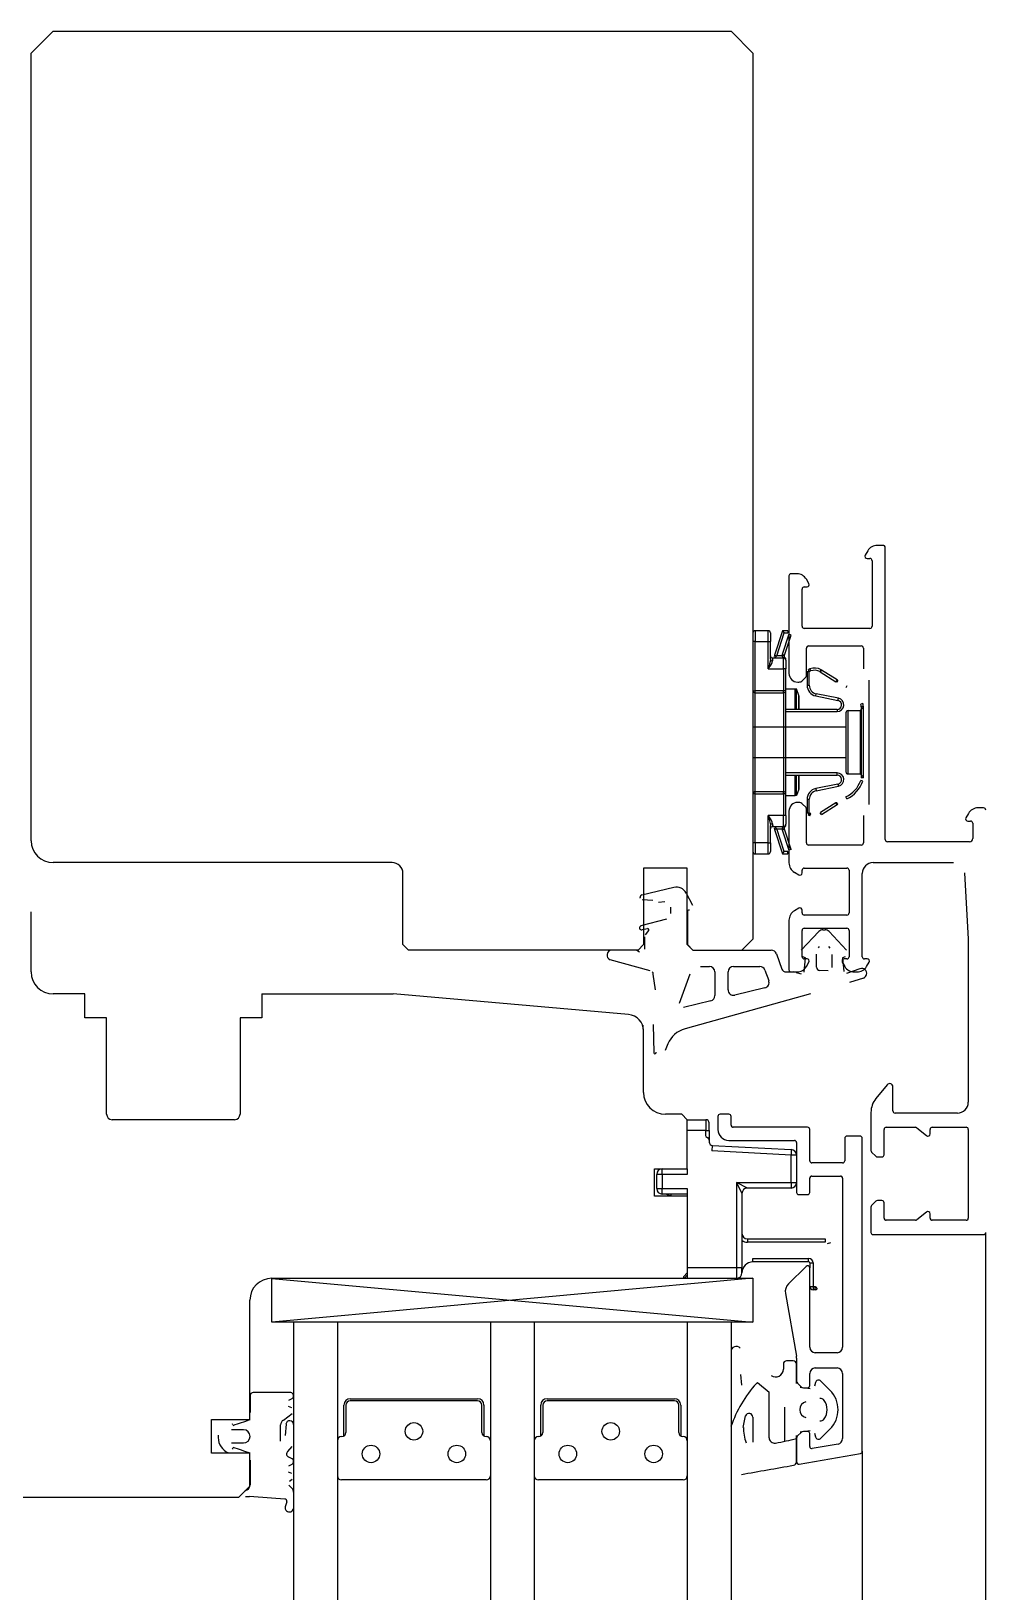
# Model space of a CAD drawing. Header units: centimetres. Extents: x 0.3 to 84.3, y 0.3 to 59.7.
# Drawn here: x 62.5454 to 62.72, y 15.5127 to 15.798 of the extents above; entities that cross this region are included whole.
import ezdxf

# ---------------------------------------------------------------- set-up
doc = ezdxf.new("R2010")
doc.units = ezdxf.units.CM
doc.linetypes.add('AUSGEZOGEN', pattern=[0])
doc.layers.add('Fenster', color=7, linetype='AUSGEZOGEN', lineweight=35)

msp = doc.modelspace()

# ---------------------------------------------------------------- linework, layer by layer
at = {"layer": 'Fenster', "color": 7, "linetype": 'AUSGEZOGEN', "lineweight": 25}
for p, q in [((62.5454, 15.794), (62.5494, 15.798)), ((62.5494, 15.798), (62.6734, 15.798)), ((62.6734, 15.798), (62.6774, 15.794)), ((62.5454, 15.65), (62.5454, 15.794)), ((62.6774, 15.794), (62.6774, 15.632)), ((62.7012, 15.704), (62.70015, 15.704)), ((62.69841, 15.703), (62.69795, 15.7022)), ((62.6983, 15.7016), (62.6988, 15.7016)), ((62.6992, 15.7012), (62.6992, 15.6892)), ((62.7016, 15.6502), (62.7016, 15.7036)), ((62.684, 15.6984), (62.684, 15.6806)), ((62.68545, 15.6988), (62.6844, 15.6988)), ((62.6864, 15.6892), (62.6864, 15.696)), ((62.6868, 15.6964), (62.6873, 15.6964)), ((62.68765, 15.697), (62.68718, 15.6978)), ((62.6778, 15.6884), (62.6778, 15.6864)), ((62.6802, 15.6884), (62.6778, 15.6884)), ((62.6802, 15.6864), (62.6802, 15.6884)), ((62.6806, 15.688), (62.6806, 15.6864)), ((62.68282, 15.6884), (62.68137, 15.68392)), ((62.68175, 15.6838), (62.68312, 15.688)), ((62.68399, 15.68774), (62.68278, 15.68402)), ((62.6838, 15.6884), (62.68282, 15.6884)), ((62.68282, 15.6884), (62.68312, 15.688)), ((62.68312, 15.688), (62.6838, 15.688)), ((62.68316, 15.6839), (62.68437, 15.68761)), ((62.6838, 15.6884), (62.6838, 15.688)), ((62.68437, 15.68761), (62.68399, 15.68774)), ((62.6988, 15.6888), (62.6868, 15.6888)), ((62.6778, 15.6864), (62.6774, 15.6864)), ((62.6778, 15.67742), (62.6778, 15.6864)), ((62.6778, 15.6864), (62.6802, 15.6864)), ((62.6802, 15.6814), (62.6802, 15.6864)), ((62.6802, 15.6864), (62.6806, 15.6864)), ((62.6806, 15.68319), (62.6806, 15.6864)), ((62.68137, 15.68392), (62.68129, 15.68368)), ((62.68137, 15.68392), (62.68175, 15.6838)), ((62.68167, 15.68368), (62.68175, 15.6838)), ((62.68274, 15.6838), (62.68175, 15.6838)), ((62.68314, 15.68379), (62.68274, 15.6838)), ((62.68274, 15.6838), (62.68274, 15.68375)), ((62.68316, 15.6839), (62.68278, 15.68402)), ((62.6872, 15.68017), (62.6872, 15.6852)), ((62.6876, 15.6856), (62.6972, 15.6856)), ((62.6976, 15.6852), (62.6976, 15.6814)), ((62.68035, 15.68191), (62.6802, 15.6814)), ((62.6802, 15.6814), (62.68049, 15.68183)), ((62.6802, 15.6814), (62.683, 15.6814)), ((62.68046, 15.68234), (62.68035, 15.68191)), ((62.68056, 15.68279), (62.68046, 15.68234)), ((62.68049, 15.68183), (62.68072, 15.68218)), ((62.6806, 15.68319), (62.68056, 15.68279)), ((62.68072, 15.68218), (62.68091, 15.68256)), ((62.68091, 15.68256), (62.681, 15.68289)), ((62.683, 15.6834), (62.681, 15.6834)), ((62.681, 15.6834), (62.681, 15.68289)), ((62.68274, 15.68375), (62.68278, 15.68366)), ((62.68278, 15.68366), (62.68286, 15.68358)), ((62.68286, 15.68358), (62.683, 15.68349)), ((62.683, 15.68349), (62.68311, 15.6835)), ((62.683, 15.68349), (62.683, 15.6834)), ((62.683, 15.6814), (62.683, 15.6834)), ((62.6834, 15.6814), (62.683, 15.6814)), ((62.683, 15.6814), (62.683, 15.67742)), ((62.68311, 15.6835), (62.68319, 15.68349)), ((62.68314, 15.68373), (62.68314, 15.68379)), ((62.68316, 15.68365), (62.68314, 15.68373)), ((62.6832, 15.68356), (62.68316, 15.68365)), ((62.68319, 15.68349), (62.68329, 15.68346)), ((62.68327, 15.68348), (62.6832, 15.68356)), ((62.68329, 15.68346), (62.68335, 15.68337)), ((62.68335, 15.68337), (62.68339, 15.68328)), ((62.68339, 15.68328), (62.6834, 15.68319)), ((62.6834, 15.683), (62.6834, 15.68319)), ((62.6834, 15.683), (62.6834, 15.6814)), ((62.6834, 15.67742), (62.6834, 15.6814)), ((62.68782, 15.68141), (62.68756, 15.68132)), ((62.6877, 15.68094), (62.68756, 15.68132)), ((62.6877, 15.68094), (62.68796, 15.68104)), ((62.68782, 15.68141), (62.68796, 15.68104)), ((62.68783, 15.68142), (62.68797, 15.68104)), ((62.68986, 15.68126), (62.68966, 15.68092)), ((62.68995, 15.68121), (62.68973, 15.68087)), ((62.69279, 15.6794), (62.68995, 15.68121)), ((62.6856, 15.679), (62.68578, 15.679)), ((62.68649, 15.67929), (62.68708, 15.67988)), ((62.6873, 15.68094), (62.6873, 15.67843)), ((62.6873, 15.68094), (62.6877, 15.68094)), ((62.6873, 15.67843), (62.6877, 15.67843)), ((62.6877, 15.67843), (62.6877, 15.68094)), ((62.68973, 15.68087), (62.69258, 15.67906)), ((62.69279, 15.6794), (62.69258, 15.67906)), ((62.69292, 15.67931), (62.69268, 15.67899)), ((62.69458, 15.67833), (62.69441, 15.67796)), ((62.6986, 15.67935), (62.6986, 15.65665)), ((62.6774, 15.67742), (62.6778, 15.67742)), ((62.683, 15.67742), (62.6778, 15.67742)), ((62.6778, 15.67706), (62.6778, 15.67742)), ((62.6778, 15.67706), (62.683, 15.67706)), ((62.6778, 15.65894), (62.6778, 15.67706)), ((62.6834, 15.67742), (62.683, 15.67742)), ((62.683, 15.67706), (62.683, 15.67742)), ((62.683, 15.67706), (62.683, 15.65894)), ((62.6834, 15.67775), (62.68515, 15.67775)), ((62.6834, 15.65858), (62.6834, 15.67742)), ((62.68515, 15.674), (62.68515, 15.67775)), ((62.68519, 15.67775), (62.68524, 15.67775)), ((62.68524, 15.67775), (62.68529, 15.67775)), ((62.68529, 15.67775), (62.68532, 15.67775)), ((62.68534, 15.67775), (62.68534, 15.674)), ((62.68534, 15.67775), (62.68536, 15.67775)), ((62.68579, 15.67658), (62.68536, 15.67775)), ((62.68579, 15.674), (62.68579, 15.67658)), ((62.6858, 15.67651), (62.6858, 15.674)), ((62.6889, 15.67647), (62.68898, 15.67686)), ((62.6889, 15.67647), (62.69296, 15.67564)), ((62.69304, 15.67604), (62.68898, 15.67686)), ((62.69296, 15.67564), (62.69304, 15.67604)), ((62.6928, 15.674), (62.6834, 15.674)), ((62.6834, 15.6736), (62.6928, 15.6736)), ((62.6928, 15.674), (62.6928, 15.6736)), ((62.6944, 15.6734), (62.6944, 15.6626)), ((62.6948, 15.6622), (62.6948, 15.6738)), ((62.6948, 15.6738), (62.697, 15.6738)), ((62.697, 15.6738), (62.6976, 15.6744)), ((62.697, 15.6738), (62.697, 15.6622)), ((62.6975, 15.67511), (62.69712, 15.67499)), ((62.6976, 15.67448), (62.6972, 15.67448)), ((62.6972, 15.67448), (62.6972, 15.66152)), ((62.6976, 15.66152), (62.6976, 15.67448)), ((62.6774, 15.6708), (62.6944, 15.6708)), ((62.6774, 15.6652), (62.6944, 15.6652)), ((62.6928, 15.6624), (62.6834, 15.6624)), ((62.6834, 15.662), (62.6928, 15.662)), ((62.68515, 15.65825), (62.68515, 15.662)), ((62.68534, 15.662), (62.68534, 15.65825)), ((62.68579, 15.65942), (62.68579, 15.662)), ((62.6858, 15.662), (62.6858, 15.65949)), ((62.6928, 15.662), (62.6928, 15.6624)), ((62.6948, 15.6622), (62.697, 15.6622)), ((62.697, 15.6622), (62.6976, 15.6616)), ((62.6975, 15.66089), (62.69712, 15.66101)), ((62.6976, 15.66152), (62.6972, 15.66152)), ((62.6778, 15.65858), (62.6774, 15.65858)), ((62.683, 15.65894), (62.6778, 15.65894)), ((62.6778, 15.65858), (62.6778, 15.65894)), ((62.6778, 15.65858), (62.683, 15.65858)), ((62.6778, 15.6496), (62.6778, 15.65858)), ((62.683, 15.65858), (62.683, 15.65894)), ((62.6834, 15.65858), (62.683, 15.65858)), ((62.683, 15.65858), (62.683, 15.6546)), ((62.6834, 15.6546), (62.6834, 15.65858)), ((62.6834, 15.65825), (62.68515, 15.65825)), ((62.68524, 15.65825), (62.68519, 15.65825)), ((62.68529, 15.65825), (62.68524, 15.65825)), ((62.68532, 15.65825), (62.68529, 15.65825)), ((62.68536, 15.65825), (62.68534, 15.65825)), ((62.68579, 15.65942), (62.68536, 15.65825)), ((62.69296, 15.66035), (62.6889, 15.65953)), ((62.6889, 15.65953), (62.68898, 15.65914)), ((62.68898, 15.65914), (62.69304, 15.65996)), ((62.69296, 15.66035), (62.69304, 15.65996)), ((62.684, 15.6554), (62.684, 15.64595)), ((62.68578, 15.657), (62.6856, 15.657)), ((62.68708, 15.65612), (62.68649, 15.65671)), ((62.6872, 15.6496), (62.6872, 15.65583)), ((62.6873, 15.65757), (62.6873, 15.65506)), ((62.6873, 15.65757), (62.6877, 15.65757)), ((62.6877, 15.65506), (62.6877, 15.65757)), ((62.69257, 15.65693), (62.68975, 15.65513)), ((62.68996, 15.6548), (62.69279, 15.6566)), ((62.69279, 15.6566), (62.69257, 15.65693)), ((62.69292, 15.65669), (62.69268, 15.65701)), ((62.69458, 15.65767), (62.69441, 15.65804)), ((62.7196, 15.656), (62.71855, 15.656)), ((62.683, 15.6546), (62.6802, 15.6546)), ((62.6802, 15.6496), (62.6802, 15.6546)), ((62.68047, 15.6542), (62.6802, 15.6546)), ((62.6802, 15.6546), (62.68033, 15.65413)), ((62.68033, 15.65413), (62.68046, 15.65366)), ((62.68046, 15.65366), (62.68056, 15.65317)), ((62.68072, 15.65382), (62.68047, 15.6542)), ((62.68056, 15.65317), (62.6806, 15.65281)), ((62.6806, 15.6496), (62.6806, 15.65281)), ((62.68093, 15.6534), (62.68072, 15.65382)), ((62.681, 15.65311), (62.68093, 15.6534)), ((62.681, 15.65311), (62.681, 15.6526)), ((62.681, 15.6526), (62.683, 15.6526)), ((62.68285, 15.65242), (62.68278, 15.65234)), ((62.68294, 15.65248), (62.68285, 15.65242)), ((62.683, 15.65251), (62.68294, 15.65248)), ((62.6834, 15.6546), (62.683, 15.6546)), ((62.683, 15.6526), (62.683, 15.6546)), ((62.683, 15.6526), (62.683, 15.65251)), ((62.68311, 15.6525), (62.683, 15.65251)), ((62.68319, 15.65251), (62.68311, 15.6525)), ((62.68316, 15.65235), (62.6832, 15.65243)), ((62.68329, 15.65254), (62.68319, 15.65251)), ((62.6832, 15.65243), (62.68324, 15.65249)), ((62.68324, 15.65249), (62.68327, 15.65252)), ((62.68327, 15.65252), (62.68329, 15.65254)), ((62.68336, 15.65264), (62.68329, 15.65254)), ((62.68339, 15.65275), (62.68336, 15.65264)), ((62.6834, 15.65281), (62.68339, 15.65275)), ((62.6834, 15.6546), (62.6834, 15.653)), ((62.6834, 15.65281), (62.6834, 15.653)), ((62.6877, 15.65506), (62.6873, 15.65506)), ((62.68756, 15.65468), (62.6877, 15.65506)), ((62.68756, 15.65468), (62.68782, 15.65459)), ((62.68796, 15.65496), (62.6877, 15.65506)), ((62.68782, 15.65459), (62.68796, 15.65496)), ((62.68783, 15.65458), (62.68797, 15.65496)), ((62.68992, 15.65477), (62.68972, 15.65512)), ((62.68996, 15.6548), (62.68975, 15.65513)), ((62.6976, 15.6546), (62.6976, 15.6496)), ((62.71681, 15.655), (62.71635, 15.6542)), ((62.7167, 15.6536), (62.7172, 15.6536)), ((62.7176, 15.6532), (62.7176, 15.6504)), ((62.6778, 15.6496), (62.6774, 15.6496)), ((62.6802, 15.6496), (62.6778, 15.6496)), ((62.6778, 15.6496), (62.6778, 15.6476)), ((62.6802, 15.6496), (62.6806, 15.6496)), ((62.6802, 15.6476), (62.6802, 15.6496)), ((62.6806, 15.6496), (62.6806, 15.648)), ((62.68129, 15.65232), (62.68137, 15.65208)), ((62.68137, 15.65208), (62.68175, 15.6522)), ((62.68137, 15.65208), (62.68282, 15.6476)), ((62.68175, 15.6522), (62.68167, 15.65232)), ((62.68175, 15.6522), (62.68274, 15.6522)), ((62.68312, 15.648), (62.68175, 15.6522)), ((62.68278, 15.65234), (62.68274, 15.65225)), ((62.68274, 15.65225), (62.68274, 15.6522)), ((62.68274, 15.6522), (62.68314, 15.65221)), ((62.68278, 15.65198), (62.68316, 15.6521)), ((62.68278, 15.65198), (62.68399, 15.64826)), ((62.68314, 15.65227), (62.68316, 15.65235)), ((62.68314, 15.65221), (62.68314, 15.65227)), ((62.68437, 15.64839), (62.68316, 15.6521)), ((62.717, 15.6498), (62.702, 15.6498)), ((62.6778, 15.6476), (62.6802, 15.6476)), ((62.68282, 15.6476), (62.68312, 15.648)), ((62.68282, 15.6476), (62.6838, 15.6476)), ((62.6838, 15.648), (62.68312, 15.648)), ((62.6838, 15.6476), (62.6838, 15.648)), ((62.68437, 15.64839), (62.68399, 15.64826)), ((62.6972, 15.6492), (62.6876, 15.6492)), ((62.6114, 15.646), (62.5494, 15.646)), ((62.6134, 15.631), (62.6134, 15.644)), ((62.6654, 15.645), (62.6574, 15.645)), ((62.6574, 15.645), (62.6574, 15.631)), ((62.6654, 15.631), (62.6654, 15.645)), ((62.685, 15.64422), (62.6858, 15.64375)), ((62.6864, 15.6441), (62.6864, 15.6446)), ((62.6868, 15.645), (62.6946, 15.645)), ((62.695, 15.6446), (62.695, 15.6368)), ((62.6974, 15.6288), (62.6974, 15.644)), ((62.6994, 15.646), (62.7141, 15.646)), ((62.7161, 15.64412), (62.7168, 15.632)), ((62.65708, 15.64009), (62.66295, 15.64148)), ((62.6568, 15.63951), (62.65678, 15.63961)), ((62.65908, 15.63909), (62.65717, 15.63921)), ((62.66128, 15.63883), (62.66011, 15.63868)), ((62.66519, 15.64044), (62.66634, 15.63819)), ((62.5454, 15.626), (62.5454, 15.637)), ((62.65696, 15.63447), (62.66166, 15.63571)), ((62.66241, 15.63668), (62.66241, 15.63784)), ((62.66541, 15.63711), (62.66541, 15.631)), ((62.66581, 15.63731), (62.66561, 15.63731)), ((62.684, 15.63545), (62.684, 15.6264)), ((62.6858, 15.63765), (62.685, 15.63718)), ((62.6864, 15.6368), (62.6864, 15.6373)), ((62.6946, 15.6364), (62.6868, 15.6364)), ((62.65814, 15.63392), (62.65715, 15.63369)), ((62.65773, 15.6328), (62.65835, 15.63361)), ((62.68625, 15.62997), (62.68947, 15.63341)), ((62.6864, 15.6288), (62.6864, 15.6336)), ((62.6868, 15.634), (62.6946, 15.634)), ((62.6902, 15.63372), (62.6906, 15.63372)), ((62.69133, 15.63341), (62.69455, 15.62997)), ((62.695, 15.6336), (62.695, 15.6288)), ((62.6144, 15.63), (62.6134, 15.631)), ((62.6564, 15.63), (62.6144, 15.63)), ((62.65616, 15.63), (62.65668, 15.62966)), ((62.6574, 15.631), (62.6564, 15.63)), ((62.65761, 15.63016), (62.65761, 15.63243)), ((62.6664, 15.63), (62.6654, 15.631)), ((62.66541, 15.631), (62.6664, 15.63)), ((62.6664, 15.63), (62.68075, 15.63)), ((62.6774, 15.632), (62.6754, 15.63)), ((62.6894, 15.6304), (62.68959, 15.63067)), ((62.69122, 15.63067), (62.69146, 15.63034)), ((62.7168, 15.632), (62.7168, 15.6022)), ((62.65861, 15.62622), (62.65128, 15.62824)), ((62.6678, 15.627), (62.66945, 15.627)), ((62.67385, 15.627), (62.67865, 15.627)), ((62.68169, 15.62934), (62.68272, 15.62653)), ((62.68704, 15.62858), (62.68655, 15.62879)), ((62.68675, 15.62597), (62.68704, 15.62858)), ((62.6873, 15.6284), (62.6868, 15.6284)), ((62.68718, 15.627), (62.68765, 15.6278)), ((62.68902, 15.62687), (62.68902, 15.62924)), ((62.69183, 15.62917), (62.69183, 15.62681)), ((62.69375, 15.6278), (62.69421, 15.627)), ((62.69425, 15.62879), (62.69377, 15.62858)), ((62.69377, 15.62858), (62.69404, 15.62611)), ((62.6946, 15.6284), (62.6941, 15.6284)), ((62.6983, 15.6284), (62.6978, 15.6284)), ((62.69818, 15.627), (62.69865, 15.6278)), ((62.65957, 15.62273), (62.65917, 15.62563)), ((62.66397, 15.62029), (62.66592, 15.62568)), ((62.67045, 15.626), (62.67045, 15.62169)), ((62.67285, 15.62275), (62.67285, 15.626)), ((62.67959, 15.62634), (62.68029, 15.62442)), ((62.68347, 15.626), (62.68475, 15.626)), ((62.6844, 15.626), (62.68545, 15.626)), ((62.68532, 15.62592), (62.68623, 15.62564)), ((62.69118, 15.62621), (62.68962, 15.62627)), ((62.69456, 15.62578), (62.69704, 15.62661)), ((62.69761, 15.6249), (62.69508, 15.62407)), ((62.69595, 15.626), (62.69645, 15.626)), ((62.5552, 15.622), (62.5494, 15.622)), ((62.5552, 15.6176), (62.5552, 15.622)), ((62.5876, 15.622), (62.5876, 15.6176)), ((62.5876, 15.622), (62.6116, 15.622)), ((62.65466, 15.61823), (62.6116, 15.622)), ((62.68794, 15.62203), (62.66499, 15.61559)), ((62.67959, 15.6231), (62.67408, 15.62177)), ((62.66968, 15.62071), (62.66468, 15.61951)), ((62.5592, 15.6176), (62.5552, 15.6176)), ((62.5592, 15.6), (62.5592, 15.6176)), ((62.5876, 15.6176), (62.5836, 15.6176)), ((62.5836, 15.6176), (62.5836, 15.6)), ((62.6574, 15.61502), (62.65733, 15.61627)), ((62.65916, 15.61637), (62.6593, 15.61124)), ((62.6574, 15.60399), (62.6574, 15.61524)), ((62.66184, 15.61285), (62.66138, 15.61163)), ((62.65968, 15.61121), (62.65972, 15.61134)), ((62.70193, 15.60538), (62.69989, 15.60286)), ((62.703, 15.6006), (62.703, 15.605)), ((62.5826, 15.599), (62.5602, 15.599)), ((62.6644, 15.59999), (62.6614, 15.59999)), ((62.6654, 15.59899), (62.6644, 15.59999)), ((62.6654, 15.599), (62.6688, 15.599)), ((62.6654, 15.59), (62.6654, 15.59899)), ((62.6688, 15.599), (62.6688, 15.597)), ((62.6694, 15.597), (62.6694, 15.5984)), ((62.671, 15.5996), (62.671, 15.5972)), ((62.673, 15.6), (62.6714, 15.6)), ((62.6734, 15.598), (62.6734, 15.5996)), ((62.699, 15.60034), (62.699, 15.59337)), ((62.7148, 15.6002), (62.7034, 15.6002)), ((62.6688, 15.597), (62.6654, 15.597)), ((62.6688, 15.59596), (62.6688, 15.597)), ((62.6688, 15.597), (62.6694, 15.597)), ((62.66881, 15.59595), (62.66907, 15.59573)), ((62.66907, 15.59573), (62.66929, 15.5955)), ((62.66929, 15.5955), (62.66937, 15.59536)), ((62.66937, 15.59536), (62.6694, 15.59522)), ((62.6694, 15.597), (62.6694, 15.59522)), ((62.6874, 15.5976), (62.6738, 15.5976)), ((62.6878, 15.5915), (62.6878, 15.5972)), ((62.6942, 15.5956), (62.6942, 15.5915)), ((62.697, 15.596), (62.6946, 15.596)), ((62.6974, 15.53837), (62.6974, 15.5956)), ((62.7014, 15.5926), (62.7014, 15.5972)), ((62.7018, 15.5976), (62.70714, 15.5976)), ((62.70739, 15.59751), (62.70915, 15.59609)), ((62.7098, 15.5964), (62.7098, 15.5972)), ((62.7102, 15.5976), (62.7164, 15.5976)), ((62.7168, 15.5972), (62.7168, 15.581)), ((62.6694, 15.59522), (62.6694, 15.5949)), ((62.66997, 15.5943), (62.66991, 15.5933)), ((62.68437, 15.59254), (62.66991, 15.5933)), ((62.66997, 15.5943), (62.68442, 15.59353)), ((62.673, 15.5952), (62.685, 15.5952)), ((62.68442, 15.59353), (62.68437, 15.59253)), ((62.68537, 15.59253), (62.68437, 15.59253)), ((62.68437, 15.5875), (62.68437, 15.59253)), ((62.68537, 15.59253), (62.68537, 15.5875)), ((62.6854, 15.5948), (62.6854, 15.5857)), ((62.69912, 15.59308), (62.69988, 15.59232)), ((62.6594, 15.585), (62.6594, 15.59)), ((62.6594, 15.59), (62.6654, 15.59)), ((62.6608, 15.589), (62.6608, 15.59)), ((62.6654, 15.59), (62.6654, 15.589)), ((62.6938, 15.5911), (62.6882, 15.5911)), ((62.70016, 15.5922), (62.701, 15.5922)), ((62.6598, 15.5864), (62.6598, 15.589)), ((62.6608, 15.589), (62.6598, 15.589)), ((62.6654, 15.589), (62.6608, 15.589)), ((62.6608, 15.589), (62.6608, 15.5864)), ((62.6744, 15.5875), (62.6754, 15.5855)), ((62.6764, 15.5865), (62.6744, 15.5875)), ((62.6744, 15.5875), (62.6744, 15.572)), ((62.6744, 15.5875), (62.68437, 15.5875)), ((62.68437, 15.5875), (62.68537, 15.5875)), ((62.68437, 15.5875), (62.68437, 15.5865)), ((62.6878, 15.5857), (62.6878, 15.5883)), ((62.6882, 15.5887), (62.6934, 15.5887)), ((62.6938, 15.5883), (62.6938, 15.5574)), ((62.6654, 15.585), (62.6594, 15.585)), ((62.6598, 15.5864), (62.6608, 15.5864)), ((62.6608, 15.5864), (62.6654, 15.5864)), ((62.6608, 15.5854), (62.6608, 15.5864)), ((62.6654, 15.5854), (62.6608, 15.5854)), ((62.6624, 15.5854), (62.6624, 15.5851)), ((62.6624, 15.5851), (62.6654, 15.5851)), ((62.6654, 15.5864), (62.6654, 15.572)), ((62.6754, 15.5855), (62.6754, 15.572)), ((62.68437, 15.5865), (62.6764, 15.5865)), ((62.6858, 15.5853), (62.6874, 15.5853)), ((62.69988, 15.58408), (62.69912, 15.58332)), ((62.701, 15.5842), (62.70016, 15.5842)), ((62.699, 15.58303), (62.699, 15.5784)), ((62.7014, 15.581), (62.7014, 15.5838)), ((62.70915, 15.58211), (62.70739, 15.58069)), ((62.7098, 15.581), (62.7098, 15.5818)), ((62.70714, 15.5806), (62.7018, 15.5806)), ((62.7164, 15.5806), (62.7102, 15.5806)), ((62.72, 12.11719), (62.72, 15.5784)), ((62.6764, 15.5772), (62.6764, 15.5766)), ((62.6764, 15.5772), (62.69062, 15.5772)), ((62.69062, 15.5766), (62.6764, 15.5766)), ((62.69062, 15.5772), (62.69062, 15.5766)), ((62.69158, 15.57648), (62.691, 15.57631)), ((62.6994, 15.578), (62.7196, 15.578)), ((62.6774, 15.573), (62.6774, 15.5736)), ((62.6774, 15.5736), (62.6876, 15.5736)), ((62.6876, 15.573), (62.6774, 15.573)), ((62.6876, 15.573), (62.6876, 15.5736)), ((62.6878, 15.5728), (62.6884, 15.5728)), ((62.6878, 15.5728), (62.6878, 15.5719)), ((62.6884, 15.5728), (62.6884, 15.5685)), ((62.6774, 15.57), (62.5894, 15.56197)), ((62.5894, 15.56197), (62.5894, 15.57)), ((62.5894, 15.57), (62.6774, 15.57)), ((62.5894, 15.56997), (62.6774, 15.56197)), ((62.6654, 15.571), (62.66474, 15.57034)), ((62.66488, 15.57), (62.6654, 15.57057)), ((62.6654, 15.572), (62.6744, 15.572)), ((62.6654, 15.572), (62.6654, 15.57)), ((62.6744, 15.572), (62.6754, 15.572)), ((62.6744, 15.572), (62.6744, 15.57)), ((62.6754, 15.571), (62.6754, 15.572)), ((62.6774, 15.57), (62.6774, 15.56197)), ((62.68712, 15.57218), (62.68391, 15.56897)), ((62.6878, 15.5574), (62.6878, 15.5719)), ((62.68335, 15.56721), (62.68537, 15.55577)), ((62.6878, 15.5685), (62.6884, 15.5685)), ((62.6884, 15.5685), (62.6884, 15.5679)), ((62.6884, 15.5685), (62.68877, 15.5685)), ((62.68877, 15.5679), (62.6884, 15.5679)), ((62.68877, 15.5679), (62.68877, 15.5685)), ((62.68877, 15.5685), (62.68917, 15.56805)), ((62.5854, 15.5442), (62.5854, 15.566)), ((62.6774, 15.56197), (62.5894, 15.56197)), ((62.5934, 15.56197), (62.5934, 13.99633)), ((62.6014, 15.56197), (62.6014, 13.99633)), ((62.6294, 15.56197), (62.6294, 13.99633)), ((62.6374, 15.56197), (62.6374, 13.99633)), ((62.6654, 15.56197), (62.6654, 13.99633)), ((62.6734, 15.56197), (62.6734, 13.99633)), ((62.6734, 15.55655), (62.6734, 15.55017)), ((62.6854, 15.55542), (62.6854, 15.55125)), ((62.6928, 15.5564), (62.6888, 15.5564)), ((62.68297, 15.55431), (62.68297, 15.55337)), ((62.68477, 15.55491), (62.68357, 15.55491)), ((62.68537, 15.55074), (62.68537, 15.55431)), ((62.6878, 15.5504), (62.6878, 15.5526)), ((62.6888, 15.5536), (62.6928, 15.5536)), ((62.6938, 15.5526), (62.6938, 15.54068)), ((62.67536, 15.55043), (62.6752, 15.55242)), ((62.67825, 15.55096), (62.67804, 15.55075)), ((62.67825, 15.55096), (62.68037, 15.54919)), ((62.68557, 15.55082), (62.68622, 15.55018)), ((62.68786, 15.54982), (62.68607, 15.55005)), ((62.68665, 15.55), (62.6874, 15.55)), ((62.68883, 15.55094), (62.68866, 15.5503)), ((62.6915, 15.54954), (62.68983, 15.55121)), ((62.58542, 15.5485), (62.58542, 15.54548)), ((62.59289, 15.5491), (62.58602, 15.5491)), ((62.59255, 15.54771), (62.59314, 15.54801)), ((62.60375, 15.54797), (62.62705, 15.54797)), ((62.62705, 15.54761), (62.60375, 15.54761)), ((62.63975, 15.54797), (62.66305, 15.54797)), ((62.66305, 15.54761), (62.63975, 15.54761)), ((62.68037, 15.54086), (62.68037, 15.54919)), ((62.5784, 15.538), (62.5784, 15.5442)), ((62.5784, 15.5442), (62.5854, 15.5442)), ((62.58212, 15.5441), (62.58147, 15.5441)), ((62.58542, 15.5441), (62.5854, 15.5441)), ((62.59152, 15.54408), (62.59313, 15.54525)), ((62.59306, 15.5463), (62.59247, 15.54658)), ((62.60261, 15.54119), (62.60261, 15.54683)), ((62.60297, 15.54683), (62.60297, 15.54183)), ((62.62783, 15.54183), (62.62783, 15.54683)), ((62.62819, 15.54683), (62.62819, 15.54119)), ((62.63861, 15.54119), (62.63861, 15.54683)), ((62.63897, 15.54683), (62.63897, 15.54183)), ((62.66383, 15.54183), (62.66383, 15.54683)), ((62.66419, 15.54683), (62.66419, 15.54119)), ((62.67565, 15.54274), (62.67607, 15.54483)), ((62.67737, 15.54459), (62.67737, 15.54003)), ((62.68317, 15.54644), (62.68317, 15.54019)), ((62.57962, 15.54133), (62.57962, 15.54087)), ((62.58422, 15.5423), (62.58201, 15.5423)), ((62.58216, 15.54333), (62.58232, 15.54342)), ((62.59102, 15.5402), (62.59102, 15.54321)), ((62.59201, 15.54332), (62.59184, 15.54124)), ((62.60264, 15.54119), (62.60261, 15.54119)), ((62.62819, 15.54119), (62.62817, 15.54119)), ((62.63864, 15.54119), (62.63861, 15.54119)), ((62.66419, 15.54119), (62.66417, 15.54119)), ((62.6734, 15.54288), (62.6734, 15.5352)), ((62.68537, 15.54073), (62.68537, 15.54123)), ((62.68622, 15.54182), (62.68557, 15.54118)), ((62.68607, 15.54192), (62.68786, 15.54215)), ((62.6874, 15.542), (62.68665, 15.542)), ((62.6878, 15.53926), (62.6878, 15.5416)), ((62.68866, 15.54167), (62.68883, 15.54103)), ((62.68983, 15.54076), (62.6915, 15.54243)), ((62.58201, 15.5399), (62.58421, 15.5399)), ((62.58232, 15.53878), (62.58216, 15.53887)), ((62.59232, 15.53834), (62.59315, 15.53926)), ((62.68537, 15.53642), (62.68537, 15.54073)), ((62.6854, 15.54075), (62.6854, 15.5364)), ((62.69297, 15.5397), (62.68827, 15.53887)), ((62.6974, 15.53837), (62.6974, 12.15822)), ((62.5854, 15.538), (62.5784, 15.538)), ((62.58147, 15.5381), (62.58218, 15.5381)), ((62.5854, 15.5381), (62.58542, 15.5381)), ((62.5854, 15.532), (62.5854, 15.538)), ((62.58542, 15.53673), (62.58542, 15.53222)), ((62.59311, 15.53702), (62.59255, 15.5373)), ((62.59255, 15.53571), (62.59314, 15.53601)), ((62.68587, 15.53601), (62.69707, 15.53798)), ((62.59306, 15.5343), (62.59247, 15.53458)), ((62.59263, 15.5329), (62.59313, 15.53325)), ((62.62862, 15.53313), (62.60218, 15.53313)), ((62.66462, 15.53313), (62.63818, 15.53313)), ((62.5094, 15.53), (62.5834, 15.53)), ((62.5834, 15.53), (62.5854, 15.532)), ((62.58492, 15.53135), (62.58438, 15.53104)), ((62.58461, 15.5301), (62.58532, 15.5301)), ((62.59311, 15.53159), (62.59255, 15.53215)), ((62.59214, 15.52915), (62.59184, 15.52824))]:
    msp.add_line(p, q, dxfattribs=at)
for centre in [(62.6154, 15.54201), (62.6514, 15.54201), (62.60755, 15.53789), (62.62325, 15.53789), (62.64355, 15.53789), (62.65925, 15.53789)]:
    msp.add_circle(centre, 0.0016, dxfattribs=at)
for centre, radius, start, end in [((62.70015, 15.702), 0.002, 90, 150), ((62.7012, 15.7036), 0.0004, 0, 90), ((62.6983, 15.702), 0.0004, 150, 270), ((62.6988, 15.7012), 0.0004, 0, 90), ((62.6844, 15.6984), 0.0004, 90, 180), ((62.68545, 15.6968), 0.002, 30, 90), ((62.6868, 15.696), 0.0004, 90, 180), ((62.6873, 15.6968), 0.0004, 270, 30), ((62.6778, 15.688), 0.0004, 90, 180), ((62.6802, 15.688), 0.0004, 0, 90), ((62.6868, 15.6892), 0.0004, 180, 270), ((62.6988, 15.6892), 0.0004, 270, 0), ((62.681, 15.6838), 0.0004, 180, 270), ((62.68354, 15.68377), 0.0008, 161.9849, 178.1281), ((62.68354, 15.68377), 0.0004, 161.9849, 178.1281), ((62.6876, 15.6852), 0.0004, 90, 180), ((62.6972, 15.6852), 0.0004, 0, 90), ((62.683, 15.683), 0.0004, 0, 90), ((62.68868, 15.67917), 0.0024, 60.6314, 110.7189), ((62.68868, 15.67917), 0.002, 60.6314, 110.7189), ((62.68887, 15.67952), 0.002, 57.5, 60.6314), ((62.6856, 15.6806), 0.0016, 180, 270), ((62.68578, 15.68), 0.001, 270, 315), ((62.6868, 15.68017), 0.0004, 315, 0), ((62.6893, 15.67843), 0.002, 180, 258.5), ((62.6893, 15.67843), 0.0016, 180, 258.5), ((62.68887, 15.67952), 0.0016, 57.5, 60.6314), ((62.69172, 15.67771), 0.0016, 52.8407, 57.5), ((62.69172, 15.67771), 0.002, 52.8407, 57.5), ((62.6856, 15.67651), 0.0002, 0, 20), ((62.6928, 15.67483), 0.00123, 270, 78.5), ((62.6928, 15.67483), 0.00083, 270, 78.5), ((62.6948, 15.6734), 0.0004, 90, 180), ((62.6956, 15.67448), 0.0016, 0, 18.5149), ((62.6956, 15.67448), 0.002, 0, 18.5149), ((62.6928, 15.66117), 0.00123, 281.5, 90), ((62.6928, 15.66117), 0.000831, 281.5, 90), ((62.6948, 15.6626), 0.0004, 180, 270), ((62.69237, 15.6626), 0.005, 294.0502, 341.4841), ((62.6856, 15.65949), 0.0002, 340, 0), ((62.6893, 15.65757), 0.002, 101.5, 180), ((62.6893, 15.65757), 0.0016, 101.5, 180), ((62.69237, 15.6626), 0.0054, 294.0502, 341.4841), ((62.6856, 15.6554), 0.0016, 90, 180), ((62.68578, 15.656), 0.001, 45, 90), ((62.6868, 15.65583), 0.0004, 0, 45), ((62.69171, 15.65828), 0.0016, 302.5, 307.1947), ((62.69171, 15.65828), 0.002, 302.5, 307.1947), ((62.71855, 15.654), 0.002, 90, 150), ((62.7196, 15.6556), 0.0004, 0, 90), ((62.681, 15.6522), 0.0004, 90, 180), ((62.683, 15.653), 0.0004, 270, 0), ((62.68712, 15.65271), 0.002, 69.2789, 69.5891), ((62.68712, 15.65271), 0.0024, 69.2789, 69.5891), ((62.7167, 15.654), 0.0004, 150, 270), ((62.7172, 15.6532), 0.0004, 0, 90), ((62.5494, 15.65), 0.004, 180, 270), ((62.68354, 15.65223), 0.0008, 181.8719, 198.0151), ((62.68354, 15.65223), 0.0004, 181.8719, 198.0151), ((62.6876, 15.6496), 0.0004, 180, 270), ((62.6972, 15.6496), 0.0004, 270, 0), ((62.702, 15.6502), 0.0004, 180, 270), ((62.717, 15.6504), 0.0006, 270, 0), ((62.6778, 15.648), 0.0004, 180, 270), ((62.6802, 15.648), 0.0004, 270, 0), ((62.6114, 15.644), 0.002, 0, 90), ((62.686, 15.64595), 0.002, 180, 240), ((62.686, 15.6441), 0.0004, 240, 0), ((62.6868, 15.6446), 0.0004, 90, 180), ((62.6946, 15.6446), 0.0004, 0, 90), ((62.6994, 15.644), 0.002, 90, 180), ((62.66341, 15.63953), 0.002, 27.0846, 103.2748), ((62.65717, 15.6397), 0.0004, 103.2748, 193.2748), ((62.66561, 15.63711), 0.0002, 90, 180), ((62.686, 15.63545), 0.002, 120, 180), ((62.686, 15.6373), 0.0004, 0, 120), ((62.6868, 15.6368), 0.0004, 180, 270), ((62.6946, 15.6368), 0.0004, 270, 0), ((62.65706, 15.63408), 0.0004, 104.7596, 283.0053), ((62.65819, 15.63373), 0.0002, 322.6434, 103.0053), ((62.6868, 15.6336), 0.0004, 90, 180), ((62.6902, 15.63272), 0.001, 90, 136.876), ((62.6906, 15.63272), 0.001, 43.124, 90), ((62.6946, 15.6336), 0.0004, 0, 90), ((62.65164, 15.62908), 0.00092, 95.2741, 246.9508), ((62.68075, 15.629), 0.001, 20, 90), ((62.66945, 15.626), 0.001, 0, 90), ((62.67385, 15.626), 0.001, 90, 180), ((62.67865, 15.626), 0.001, 20, 90), ((62.68545, 15.628), 0.002, 270, 330), ((62.6868, 15.6288), 0.0004, 180, 270), ((62.6873, 15.628), 0.0004, 330, 90), ((62.68962, 15.62687), 0.0006, 180, 270), ((62.6941, 15.628), 0.0004, 90, 210), ((62.69595, 15.628), 0.002, 210, 270), ((62.6946, 15.6288), 0.0004, 270, 0), ((62.69645, 15.628), 0.002, 270, 330), ((62.6978, 15.6288), 0.0004, 180, 270), ((62.6983, 15.628), 0.0004, 330, 90), ((62.5494, 15.626), 0.004, 180, 270), ((62.65877, 15.62567), 0.0004, 354.8578, 54.0395), ((62.67935, 15.62407), 0.001, 283.5592, 20), ((62.68347, 15.6268), 0.0008, 200, 270), ((62.6844, 15.6264), 0.0004, 180, 270), ((62.68475, 15.624), 0.002, 73.311, 90), ((62.69732, 15.62575), 0.000897, 288.2933, 108.478), ((62.66945, 15.62169), 0.001, 283.5592, 0), ((62.67385, 15.62275), 0.001, 180, 283.5592), ((62.6544, 15.61524), 0.003, 0, 85), ((62.6661, 15.61113), 0.00459, 104.0054, 157.9665), ((62.59974, 15.61323), 0.05768, 358.2202, 1.7798), ((62.53966, 15.60974), 0.11774, 359.4269, 0.3379), ((62.65949, 15.61126), 0.000197, 184.9749, 344.9593), ((62.59534, 15.60785), 0.06206, 359.8578, 0.6534), ((62.6614, 15.60399), 0.004, 180, 270), ((62.7024, 15.605), 0.0006, 0, 141), ((62.703, 15.60034), 0.004, 141, 180), ((62.7148, 15.6022), 0.002, 270, 0), ((62.5602, 15.6), 0.001, 180, 270), ((62.5826, 15.6), 0.001, 270, 0), ((62.6688, 15.5984), 0.0006, 0, 90), ((62.6714, 15.5996), 0.0004, 90, 180), ((62.673, 15.5996), 0.0004, 0, 90), ((62.7034, 15.6006), 0.0004, 180, 270), ((62.673, 15.5972), 0.002, 180, 270), ((62.6738, 15.598), 0.0004, 180, 270), ((62.6874, 15.5972), 0.0004, 0, 90), ((62.6946, 15.5956), 0.0004, 90, 180), ((62.697, 15.5956), 0.0004, 0, 90), ((62.7018, 15.5972), 0.0004, 90, 180), ((62.70714, 15.5972), 0.0004, 51, 90), ((62.7094, 15.5964), 0.0004, 231, 0), ((62.7102, 15.5972), 0.0004, 90, 180), ((62.7164, 15.5972), 0.0004, 0, 90), ((62.67, 15.5949), 0.0006, 180, 267), ((62.68437, 15.59253), 0.001, 0, 87), ((62.685, 15.5948), 0.0004, 0, 90), ((62.6994, 15.59337), 0.0004, 180, 225), ((62.701, 15.5926), 0.0004, 270, 0), ((62.6608, 15.589), 0.001, 90, 180), ((62.6882, 15.5915), 0.0004, 180, 270), ((62.6938, 15.5915), 0.0004, 270, 0), ((62.70016, 15.5926), 0.0004, 225, 270), ((62.68437, 15.5875), 0.001, 270, 0), ((62.6882, 15.5883), 0.0004, 90, 180), ((62.6934, 15.5883), 0.0004, 0, 90), ((62.6608, 15.5864), 0.001, 180, 270), ((62.6624, 15.5861), 0.001, 224.427, 270), ((62.6764, 15.5855), 0.001, 90, 180), ((62.6858, 15.5857), 0.0004, 180, 270), ((62.6874, 15.5857), 0.0004, 270, 0), ((62.70016, 15.5838), 0.0004, 90, 135), ((62.701, 15.5838), 0.0004, 0, 90), ((62.6994, 15.58303), 0.0004, 135, 180), ((62.7094, 15.5818), 0.0004, 0, 129), ((62.6994, 15.5784), 0.0004, 180, 270), ((62.7018, 15.581), 0.0004, 180, 270), ((62.70714, 15.581), 0.0004, 270, 309), ((62.7102, 15.581), 0.0004, 180, 270), ((62.7164, 15.581), 0.0004, 270, 0), ((62.7196, 15.5784), 0.0004, 270, 0), ((62.6764, 15.5782), 0.001, 180, 270), ((62.6764, 15.5782), 0.0016, 231.3178, 270), ((62.6774, 15.571), 0.002, 90, 180), ((62.6876, 15.5728), 0.0008, 0, 90), ((62.6876, 15.5728), 0.0002, 0, 90), ((62.5894, 15.566), 0.004, 90, 180), ((62.66488, 15.5702), 0.0002, 135, 270), ((62.6744, 15.571), 0.001, 270, 0), ((62.6874, 15.5719), 0.0004, 0, 135), ((62.68532, 15.56756), 0.002, 135, 190), ((62.6884, 15.5685), 0.0006, 180, 270), ((62.68877, 15.5685), 0.0006, 270, 312.1355), ((62.67437, 15.55658), 0.000975, 42.133, 181.7135), ((62.6834, 15.55542), 0.002, 0, 10), ((62.6888, 15.5574), 0.001, 180, 270), ((62.6928, 15.5574), 0.001, 270, 0), ((62.68157, 15.55337), 0.0014, 233.9388, 0), ((62.68357, 15.55431), 0.0006, 90, 180), ((62.68477, 15.55431), 0.0006, 0, 90), ((62.6888, 15.5526), 0.001, 90, 180), ((62.6928, 15.5526), 0.001, 0, 90), ((62.69401, 15.53602), 0.02173, 137.3043, 161.5725), ((62.686, 15.55125), 0.0006, 180, 225), ((62.68665, 15.5506), 0.0006, 225, 270), ((62.6874, 15.5504), 0.0004, 270, 0), ((62.68941, 15.55078), 0.0006, 45, 165), ((62.58602, 15.5485), 0.0006, 90, 180), ((62.5928, 15.54851), 0.000601, 304.369, 81.8082), ((62.60375, 15.54683), 0.00114, 90, 180), ((62.60375, 15.54683), 0.00078, 90, 180), ((62.60375, 15.54683), 0.00078, 90, 180), ((62.62705, 15.54683), 0.00114, 0, 90), ((62.62705, 15.54683), 0.00078, 0, 90), ((62.62705, 15.54683), 0.00078, 0, 90), ((62.63975, 15.54683), 0.00114, 90, 180), ((62.63975, 15.54683), 0.00078, 90, 180), ((62.63975, 15.54683), 0.00078, 90, 180), ((62.66305, 15.54683), 0.00114, 0, 90), ((62.66305, 15.54683), 0.00078, 0, 90), ((62.66305, 15.54683), 0.00078, 0, 90), ((62.68747, 15.54598), 0.0015, 104.6281, 255.3719), ((62.68979, 15.54723), 0.0008, 33.8507, 100.8831), ((62.68794, 15.54598), 0.00303, 326.1493, 33.8507), ((62.68794, 15.54598), 0.00503, 315, 45), ((62.63782, 15.38211), 0.17026, 107.9309, 109.0452), ((62.59202, 15.54321), 0.001, 120, 180), ((62.67671, 15.54464), 0.000666, 356.3333, 163.3227), ((62.68979, 15.54474), 0.0008, 259.1169, 326.1493), ((62.58422, 15.5411), 0.0012, 269.9637, 89.7271), ((62.5927, 15.54327), 0.0007, 0.3692, 175.3692), ((62.60219, 15.54183), 0.00078, 270, 0), ((62.62861, 15.54183), 0.00078, 180, 270), ((62.63819, 15.54183), 0.00078, 270, 0), ((62.66461, 15.54183), 0.00078, 180, 270), ((62.68271, 15.54262), 0.00706, 178.997, 202.4325), ((62.686, 15.54075), 0.0006, 135, 180), ((62.68665, 15.5414), 0.0006, 90, 135), ((62.6874, 15.5416), 0.0004, 0, 90), ((62.58256, 15.54083), 0.00294, 179.2898, 248.1198), ((62.61383, 15.62919), 0.09542, 250.6835, 252.67), ((62.59271, 15.53788), 0.0006, 130, 255), ((62.60218, 15.54027), 0.00078, 90, 180), ((62.62862, 15.54027), 0.00078, 0, 90), ((62.63818, 15.54027), 0.00078, 90, 180), ((62.66462, 15.54027), 0.00078, 0, 90), ((62.68137, 15.54086), 0.001, 180, 279.4962), ((62.67553, 15.57578), 0.0364, 279.4962, 285.6845), ((62.6882, 15.53926), 0.0004, 180, 280), ((62.68941, 15.54118), 0.0006, 195, 315), ((62.6928, 15.54068), 0.001, 280, 0), ((62.697, 15.53837), 0.0004, 280, 0), ((62.5928, 15.53651), 0.0006, 304.6019, 58.9062), ((61.15601, 24.17796), 8.77632, 279.96883, 280.032026), ((62.68473, 15.53646), 0.000648, 279.8832, 356.5068), ((62.6858, 15.5364), 0.0004, 180, 280), ((62.60218, 15.53391), 0.00078, 180, 270), ((62.62862, 15.53391), 0.00078, 270, 0), ((62.63818, 15.53391), 0.00078, 180, 270), ((62.66462, 15.53391), 0.00078, 270, 0), ((62.58442, 15.53222), 0.001, 300, 0), ((62.43467, 13.38678), 2.14861, 85.80661, 85.9795), ((62.5924, 15.53088), 0.001, 0, 45), ((62.59176, 15.52924), 0.0004, 346.8507, 85.8066), ((62.59262, 15.52807), 0.000796, 167.6952, 349.2013)]:
    msp.add_arc(centre, radius, start, end, dxfattribs=at)
for centre, major_axis, ratio, start_param, end_param in [((62.681, 15.68319), (-0.0004, 0), 0.745356, 0, 1.570796), ((62.68091, 15.6838), (0.0008, 0), 0.5, 4.787908, 5.968762), ((62.68167, 15.68355), (-0.00038, 0.000124), 0.295461, 4.808182, 6.283185), ((62.6778, 15.67742), (-0.0004, 0), 0.906094, 0, 1.570796), ((62.683, 15.67742), (0.0004, 0), 0.906094, 4.712389, 6.283185), ((62.6778, 15.65858), (-0.0004, 0), 0.906094, 4.712389, 6.283185), ((62.683, 15.65858), (0.0004, 0), 0.906094, 0, 1.570796), ((62.681, 15.65281), (-0.0004, 0), 0.745356, 4.712389, 6.283185), ((62.68091, 15.6522), (0.0008, 0), 0.5, 0.314423, 1.495278), ((62.68167, 15.65245), (-0.00038, -0.000124), 0.295461, 0, 1.475003)]:
    msp.add_ellipse(centre, major_axis=major_axis, ratio=ratio, start_param=start_param, end_param=end_param, dxfattribs=at)

doc.saveas('drawing.dxf')
